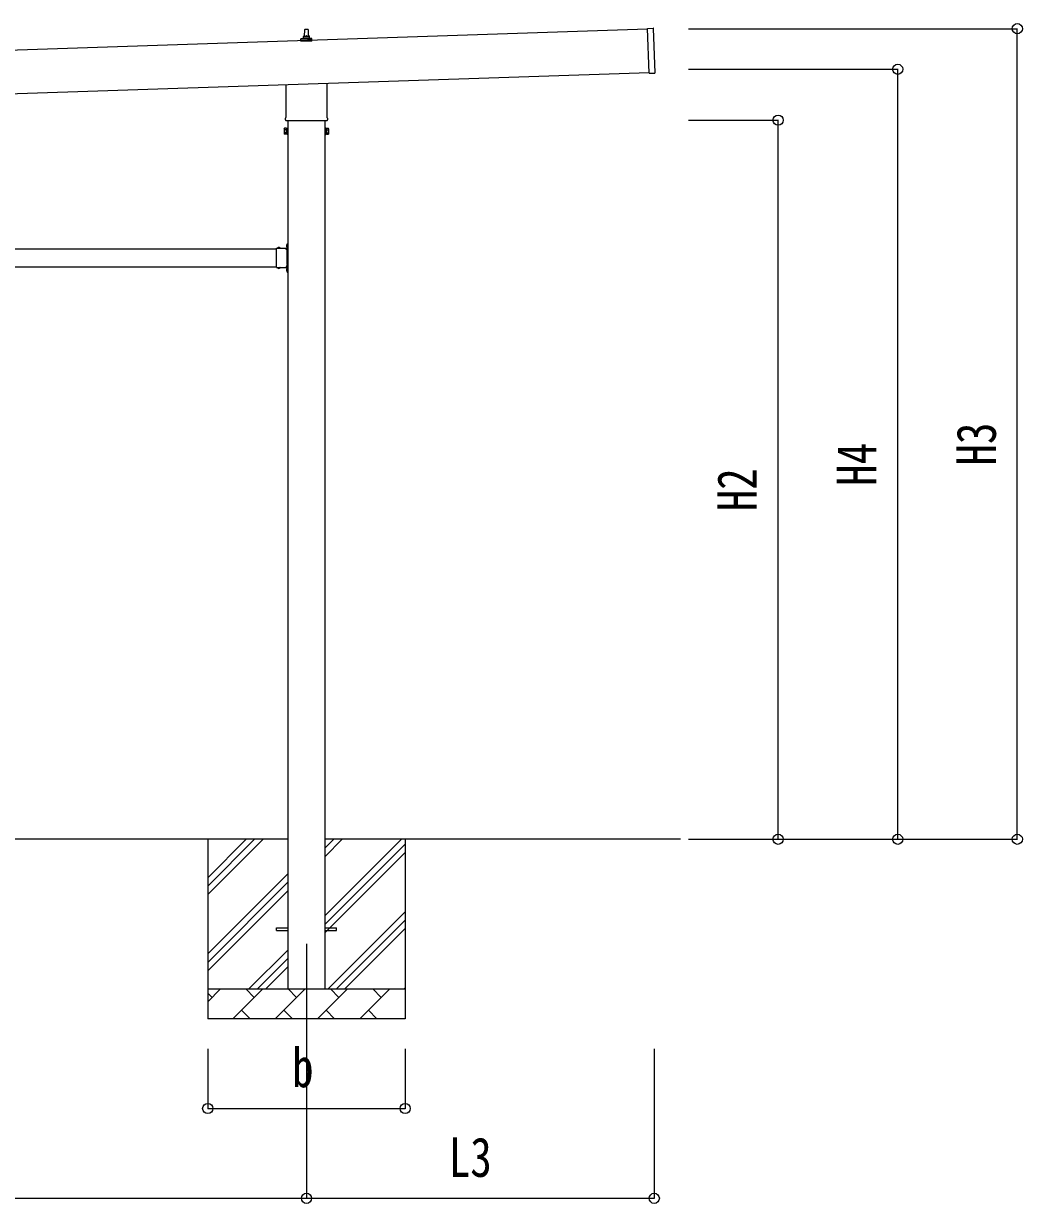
# Model space of a CAD drawing. Units: millimetres, scale not verified. Extents: x -16820 to 16820, y -11880 to 11880.
# Drawn here: x -1884 to 1456, y -3222 to 721 of the extents above; entities that cross this region are included whole.
import ezdxf
from ezdxf.enums import TextEntityAlignment as Align

# ---------------------------------------------------------------- set-up
doc = ezdxf.new("R2010")
doc.units = ezdxf.units.MM
doc.header["$LTSCALE"] = 50
for name, color, linetype in [('0-4_YKK_12', 2, 'Continuous'), ('0-5_YKK_13', 4, 'Continuous'), ('0-6_YKK_A1', 4, 'Continuous'), ('0-7_YKK_D', 6, 'Continuous')]:
    doc.layers.add(name, color=color, linetype=linetype)
doc.styles.add('ＭＳ ゴシック', font='')
doc.styles.get('ＭＳ ゴシック').set_extended_font_data('MS Gothic')

msp = doc.modelspace()

# ---------------------------------------------------------------- linework, layer by layer
at = {"layer": '0-4_YKK_12'}
msp.add_line((-937.9, -2354.73), (-937.9, -2854.73), dxfattribs=at)
at = {"layer": '0-5_YKK_13'}
for p, q in [((-955.77, 670.86), (-920.04, 670.86)), ((-955.39, 671.05), (-948.67, 672.68)), ((-948.29, 672.86), (-927.52, 672.86)), ((-947.9, 673.65), (-947.9, 677.86)), ((-946.9, 677.86), (-928.9, 677.86)), ((-943.9, 677.86), (-943.18, 701.39)), ((-942.18, 702.36), (-933.63, 702.36)), ((-932.63, 701.39), (-931.9, 677.86)), ((-927.9, 673.65), (-927.9, 677.86)), ((-920.42, 671.05), (-927.14, 672.68)), ((202.9, 705.24), (221.89, 705.87)), ((207.9, 555.32), (202.9, 705.24)), ((227.85, 556.99), (222.92, 704.91)), ((-956.15, 662.36), (-956.15, 670.08)), ((-919.65, 662.36), (-956.15, 662.36)), ((-919.65, 662.36), (-919.65, 670.08)), ((207.9, 555.32), (226.89, 555.96)), ((-1006.2, 408.37), (-1006.2, 517.89)), ((-869.6, 522.44), (-869.6, 408.37)), ((-1007.9, 399.6), (-1007.9, 405.1)), ((-869.97, 396.1), (-1005.84, 396.1)), ((-867.9, 405.1), (-867.9, 399.6)), ((-1011.9, 370.1), (-1011.14, 371.42)), ((-1011.9, 370.1), (-1011.9, 353.1)), ((-1004.9, 366.51), (-1011.14, 366.51)), ((-1004.9, 356.69), (-1011.14, 356.69)), ((-870.9, 366.51), (-864.66, 366.51)), ((-870.9, 356.69), (-864.66, 356.69)), ((-863.9, 370.1), (-864.66, 371.42)), ((-863.9, 370.1), (-863.9, 353.1)), ((-1011.9, 353.1), (-1011.14, 351.79)), ((-1004.9, 351.79), (-1011.14, 351.79)), ((-1002.4, 352.4), (-1004.9, 352.4)), ((-873.4, 352.4), (-870.9, 352.4)), ((-870.9, 351.79), (-864.66, 351.79)), ((-863.9, 353.1), (-864.66, 351.79)), ((-1038.4, -40.02), (-1038.4, -29.63)), ((-1038.4, -29.63), (-1002, -29.63)), ((-1035.14, -28.77), (-1035.14, -28.93)), ((-1034.44, -29.63), (-1026.37, -29.63)), ((-1031.53, -29.63), (-1032.85, -26.97)), ((-1029.28, -29.63), (-1027.95, -26.97)), ((-1025.67, -28.77), (-1025.67, -28.93)), ((-1006.1, -21.73), (-1000.4, -21.73)), ((-1002.4, -31.23), (-1005.4, -31.23)), ((-1002, -20.61), (-1004.66, -19.28)), ((-1002, -22.86), (-1004.66, -24.18)), ((-1002.86, -17), (-1002.7, -17)), ((-1002.86, -26.47), (-1002.7, -26.47)), ((-1002.4, -40.02), (-1002.4, -33.23)), ((-1002, -14.23), (-1000.4, -14.23)), ((-1002, -31.19), (-1002, -14.23)), ((-1002, -17.7), (-1002, -25.77)), ((-1000.4, -18.73), (-1002, -18.73)), ((-1002, -19.73), (-1000.4, -19.73)), ((-1002, -23.73), (-1000.4, -23.73)), ((-1000.4, -24.73), (-1002, -24.73)), ((-1038.4, -82.02), (-1038.4, -41.45)), ((-1002.4, -82.02), (-1002.4, -41.45)), ((-1038.4, -93.83), (-1038.4, -83.45)), ((-1038.4, -93.83), (-1002, -93.83)), ((-1035.14, -94.69), (-1035.14, -94.53)), ((-1034.44, -93.83), (-1026.37, -93.83)), ((-1031.53, -93.83), (-1032.85, -96.49)), ((-1029.28, -93.83), (-1027.95, -96.49)), ((-1025.67, -94.69), (-1025.67, -94.53)), ((-1005.4, -92.23), (-1002.4, -92.23)), ((-1002, -100.61), (-1004.66, -99.28)), ((-1002, -102.86), (-1004.66, -104.18)), ((-1002.86, -97), (-1002.7, -97)), ((-1002.86, -106.47), (-1002.7, -106.47)), ((-1002.4, -90.23), (-1002.4, -83.45)), ((-1002, -109.23), (-1002, -92.27)), ((-1002, -97.7), (-1002, -105.77)), ((-1002, -99.73), (-1000.4, -99.73)), ((-1002, -103.73), (-1000.4, -103.73)), ((-1002, -109.23), (-1000.4, -109.23)), ((-1037.9, -2300.23), (-1000.4, -2300.23)), ((-1037.9, -2309.23), (-1037.9, -2300.23)), ((-1037.9, -2309.23), (-1000.4, -2309.23)), ((-875.4, -2300.23), (-837.9, -2300.23)), ((-875.4, -2309.23), (-837.9, -2309.23)), ((-837.9, -2309.23), (-837.9, -2300.23))]:
    msp.add_line(p, q, dxfattribs=at)
for points in [[(-1004.9, 351.79), (-1004.9, 371.42), (-1011.14, 371.42)], [(-1004.9, 352.4), (-1004.9, 370.8), (-1002.4, 370.8)], [(-870.9, 352.4), (-870.9, 370.8), (-873.4, 370.8)], [(-870.9, 351.79), (-870.9, 371.42), (-864.66, 371.42)], [(-1002.4, -33.23), (-1005.4, -33.23), (-1005.4, -29.63)], [(-1000.4, -29.23), (-1000.4, -23.23), (-1000.4, -20.23), (-1000.4, -14.23)], [(-1002.4, -90.23), (-1005.4, -90.23), (-1005.4, -93.83)], [(-1000.4, -109.23), (-1000.4, -103.23), (-1000.4, -100.23), (-1000.4, -94.23)]]:
    msp.add_lwpolyline(points, dxfattribs=at)
for points in [[(-1002.4, 351.1), (-1002.4, 372.1), (-1000.4, 372.1), (-1000.4, 351.1)], [(-873.4, 351.1), (-873.4, 372.1), (-875.4, 372.1), (-875.4, 351.1)]]:
    msp.add_lwpolyline(points, close=True, dxfattribs=at)
for centre, radius, start, end in [((-955.15, 670.08), 1, 103.62699, 180), ((-948.9, 673.65), 1, 283.62699, 0), ((-943.82, 677.23), 4.13, 90, 171.17633), ((-946.9, 676.86), 1, 90, 180), ((-942.18, 701.36), 1, 90, 178.60509), ((-934.57, 677.86), 4.83, 133.60282, 180), ((-941.24, 677.86), 4.83, 0, 46.39718), ((-933.63, 701.36), 1, 1.39491, 90), ((-931.99, 677.23), 4.13, 8.82367, 90), ((-928.9, 676.86), 1, 0, 90), ((-926.9, 673.65), 1, 180, 256.37301), ((-920.65, 670.08), 1, 0, 76.37301), ((221.92, 704.87), 1, 1.90915, 91.90915), ((226.85, 556.96), 1, 271.90915, 1.90915), ((-1003.9, 405.1), 4, 125.09963, 180), ((-1003.9, 399.6), 4, 180, 194.47751), ((-1003.9, 399.6), 4, 194.47751, 241.04498), ((-871.9, 399.6), 4, 298.95502, 345.52249), ((-871.9, 405.1), 4, 0, 54.90037), ((-871.9, 399.6), 4, 345.52249, 0), ((-1007.56, 368.96), 4.34, 145.61575, 214.38425), ((-995.66, 361.6), 16.24, 162.41205, 197.58795), ((-1007.56, 354.24), 4.34, 145.61575, 214.38425), ((-868.25, 368.96), 4.34, 325.61575, 34.38425), ((-880.14, 361.6), 16.24, 342.41205, 17.58795), ((-868.25, 354.24), 4.34, 325.61575, 34.38425), ((-1034.28, -28.77), 0.862, 129.12355, 180), ((-1034.44, -28.93), 0.7, 180, 270), ((-1030.4, -33.53), 7, 90, 129.12355), ((-1030.4, -33.53), 7, 50.87645, 90), ((-1026.37, -28.93), 0.7, 270, 0), ((-1026.53, -28.77), 0.862, 0, 50.87645), ((-998.1, -21.73), 7, 140.87645, 180), ((-998.1, -21.73), 7, 180, 219.12355), ((-1002.86, -17.86), 0.862, 90, 140.87645), ((-1002.86, -25.6), 0.862, 219.12355, 270), ((-1002.7, -17.7), 0.7, 0, 90), ((-1002.7, -25.77), 0.7, 270, 0), ((-1002.4, -29.23), 2, 270, 0), ((-1039.1, -40.73), 1, 314.427, 45.573), ((-1001.7, -40.73), 1, 134.427, 225.573), ((-1039.1, -82.73), 1, 314.427, 45.573), ((-1034.44, -94.53), 0.7, 90, 180), ((-1034.28, -94.69), 0.862, 180, 230.87645), ((-1030.4, -89.93), 7, 230.87645, 270), ((-1030.4, -89.93), 7, 270, 309.12355), ((-1026.37, -94.53), 0.7, 0, 90), ((-1026.53, -94.69), 0.862, 309.12355, 0), ((-998.1, -101.73), 7, 140.87645, 180), ((-998.1, -101.73), 7, 180, 219.12355), ((-1002.86, -97.86), 0.862, 90, 140.87645), ((-1002.86, -105.6), 0.862, 219.12355, 270), ((-1001.7, -82.73), 1, 134.427, 225.573), ((-1002.7, -97.7), 0.7, 0, 90), ((-1002.7, -105.77), 0.7, 270, 0), ((-1002.4, -94.23), 2, 0, 90)]:
    msp.add_arc(centre, radius, start, end, dxfattribs=at)
at = {"layer": '0-6_YKK_A1'}
for p, q in [((202.97, 703.24), (-5189.04, 523.54)), ((-5184.21, 378.62), (207.8, 558.35)), ((-1000.4, 396.1), (-1000.4, -2504.73)), ((-875.4, -2504.73), (-875.4, 396.1)), ((-3937.4, -31.73), (-1038.4, -31.73)), ((-3937.4, -91.73), (-1038.4, -91.73)), ((-1005.4, -91.73), (-1000.9, -91.73)), ((-1000.4, -2004.73), (-3975.4, -2004.73)), ((-1267.9, -2004.73), (-1267.9, -2604.73)), ((-1267.9, -2189.78), (-1082.85, -2004.73)), ((-1267.9, -2161.5), (-1111.14, -2004.73)), ((-1267.9, -2133.21), (-1139.42, -2004.73)), ((312.98, -2004.73), (-875.4, -2004.73)), ((-875.4, -2259.83), (-620.3, -2004.73)), ((-875.4, -2061.84), (-818.29, -2004.73)), ((-875.4, -2033.56), (-846.58, -2004.73)), ((-607.9, -2004.73), (-607.9, -2604.73)), ((-875.4, -2288.11), (-607.9, -2020.61)), ((-875.4, -2316.4), (-607.9, -2048.9)), ((-1267.9, -2387.77), (-1000.4, -2120.27)), ((-1267.9, -2416.06), (-1000.4, -2148.56)), ((-1267.9, -2444.34), (-1000.4, -2176.84)), ((-865.75, -2504.73), (-607.9, -2246.89)), ((-837.46, -2504.73), (-607.9, -2275.17)), ((-809.18, -2504.73), (-607.9, -2303.46)), ((-1130.3, -2504.73), (-1000.4, -2374.83)), ((-1102.02, -2504.73), (-1000.4, -2403.11)), ((-1073.74, -2504.73), (-1000.4, -2431.4)), ((-1267.9, -2504.73), (-607.9, -2504.73)), ((-1267.9, -2547.62), (-1225.01, -2504.73)), ((-1253.56, -2533.28), (-1267.9, -2518.95)), ((-1183.59, -2604.73), (-1083.59, -2504.73)), ((-1112.14, -2533.28), (-1140.7, -2504.73)), ((-1042.17, -2604.73), (-942.17, -2504.73)), ((-970.72, -2533.28), (-999.27, -2504.73)), ((-900.75, -2604.73), (-800.75, -2504.73)), ((-829.3, -2533.28), (-857.85, -2504.73)), ((-759.32, -2604.73), (-659.32, -2504.73)), ((-687.88, -2533.28), (-716.43, -2504.73)), ((-611.19, -2504.73), (-607.9, -2501.45)), ((-1155.04, -2576.18), (-1126.48, -2604.73)), ((-1013.61, -2576.18), (-985.06, -2604.73)), ((-872.19, -2576.18), (-843.64, -2604.73)), ((-730.77, -2576.18), (-702.22, -2604.73)), ((-607.9, -2604.73), (-1267.9, -2604.73))]:
    msp.add_line(p, q, dxfattribs=at)
msp.add_lwpolyline([(-1005.4, -31.73), (-1000.9, -31.73), (-1000.9, -91.73)], dxfattribs=at)
at = {"layer": '0-7_YKK_D'}
for p, q in [((339.12, 704.38), (1440.12, 704.38)), ((1439.12, -2004.73), (1439.12, 704.38)), ((339.12, 568.6), (1040.12, 568.6)), ((1039.12, -2004.73), (1039.12, 568.6)), ((339.12, 398.6), (640.12, 398.6)), ((639.12, -2004.73), (639.12, 398.6)), ((339.12, -2004.73), (640.12, -2004.73)), ((339.12, -2004.73), (1440.12, -2004.73)), ((739.12, -2004.73), (1040.12, -2004.73)), ((-1267.9, -2704.73), (-1267.9, -2905.73)), ((-937.9, -2704.73), (-937.9, -3205.73)), ((-937.9, -2704.73), (-937.9, -3205.73)), ((-607.9, -2704.73), (-607.9, -2905.73)), ((225.28, -2704.73), (225.28, -3205.73)), ((-1267.9, -2904.73), (-607.9, -2904.73)), ((-4037.9, -3204.73), (-937.9, -3204.73)), ((-937.9, -3204.73), (225.28, -3204.73))]:
    msp.add_line(p, q, dxfattribs=at)
for centre in [(1439.12, 704.38), (1039.12, 568.6), (639.12, 398.6), (639.12, -2004.73), (1039.12, -2004.73), (1439.12, -2004.73), (-1267.9, -2904.73), (-607.9, -2904.73), (-937.9, -3204.73), (-937.9, -3204.73), (225.28, -3204.73)]:
    msp.add_circle(centre, 17, dxfattribs=at)

# ---------------------------------------------------------------- texts
at = {"layer": '0-7_YKK_D', "style": 'ＭＳ ゴシック', "width": 0.8}
for s, p in [('H3', (1407.12, -755.77)), ('H4', (1007.12, -823.66)), ('H2', (607.12, -908.66))]:
    msp.add_text(s, height=132, rotation=90, dxfattribs=at).set_placement(p, align=Align.BOTTOM_LEFT)
for s, p in [('b', (-985.9, -2872.73)), ('L3', (-461.91, -3172.73))]:
    msp.add_text(s, height=132, dxfattribs=at).set_placement(p, align=Align.BOTTOM_LEFT)

doc.saveas('drawing.dxf')
